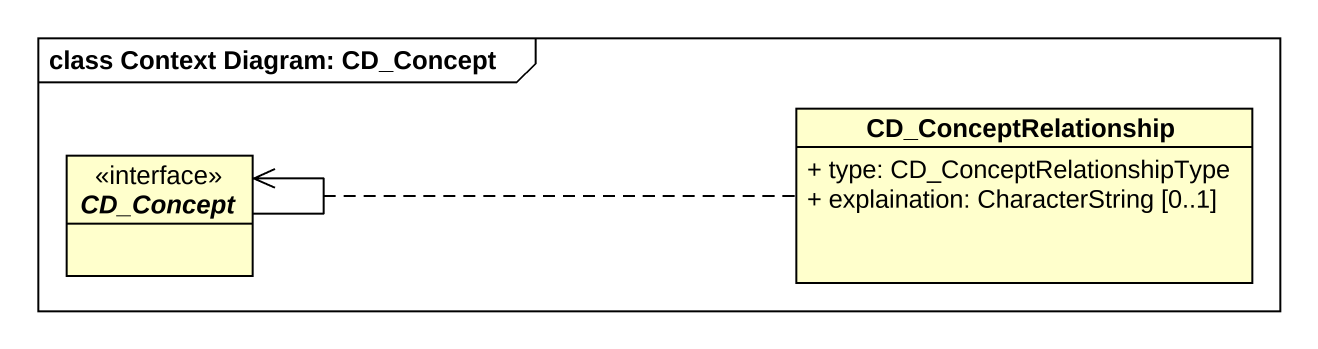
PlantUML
@startuml
mainframe class Context Diagram: CD_Concept
hide circle
hide empty members
skinparam classAttributeIconSize 0
class CD_ConceptRelationship {
  + type: CD_ConceptRelationshipType
  + explaination: CharacterString [0..1]
}
interface CD_Concept
CD_Concept --> CD_Concept
(CD_Concept, CD_Concept) .. CD_ConceptRelationship
@enduml
